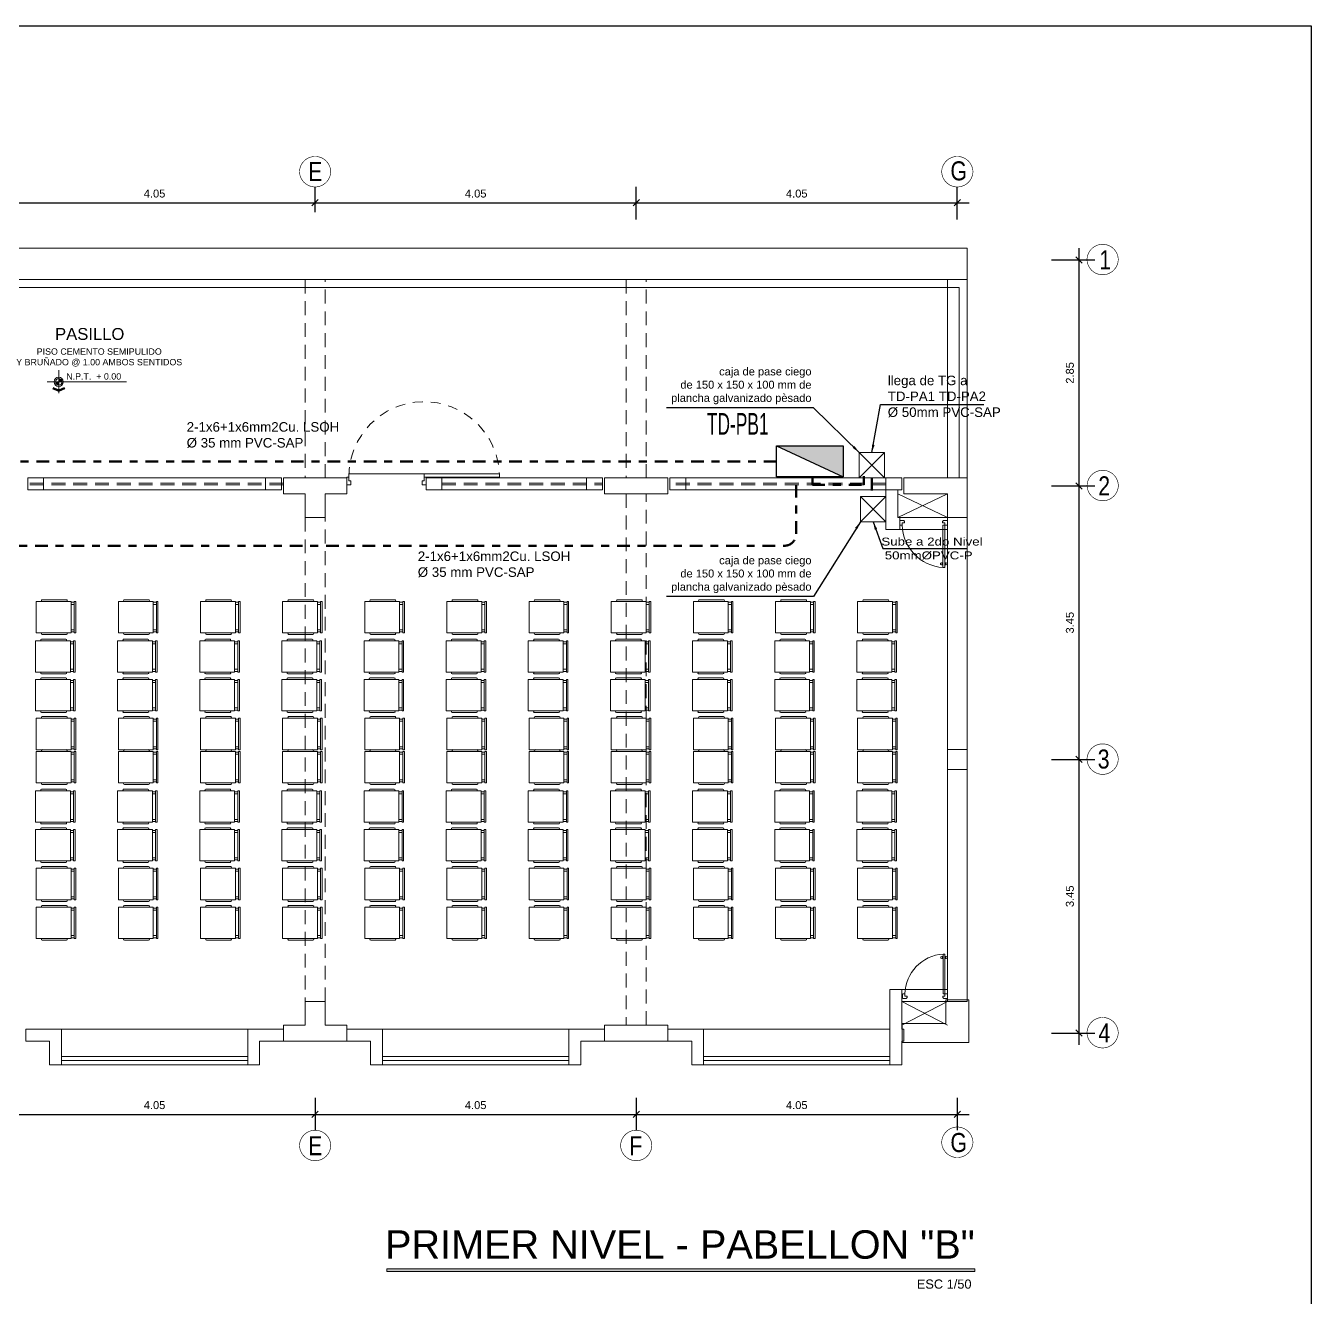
# Model space of a CAD drawing. Header units: millimetres. Extents: x 3354 to 3637, y 1117 to 1358.
# Drawn here: x 3446.43 to 3462.64, y 1226.9 to 1242.94 of the extents above; entities that cross this region are included whole.
import ezdxf

# ---------------------------------------------------------------- set-up
doc = ezdxf.new("R2010")
doc.units = ezdxf.units.MM
for name, pattern in [('DASHDOT2', [12.7, 6.35, -3.175, 0, -3.175]), ('DASHED2', [0.375, 0.25, -0.125]), ('TRAZOS2', [0.225, 0.15, -0.075])]:
    doc.linetypes.add(name, pattern=pattern)
for name, color, linetype, lineweight in [('ACCESORIOS', 4, 'Continuous', 18), ('ALIMENTADORES', 43, 'DASHDOT2', 50), ('CASCO', 252, 'Continuous', 9), ('COTAS', 7, 'Continuous', 9), ('MURO', 7, 'Continuous', 20), ('muros', 7, 'Continuous', 5), ('TABLERO', 122, 'Continuous', 25), ('TEXTO-CH', 2, 'Continuous', 18)]:
    doc.layers.add(name, color=color, linetype=linetype, lineweight=lineweight)
doc.layers.add('Efec-muebles', color=7, linetype='Continuous', lineweight=13, true_color=0x85826f)
doc.styles.add('1', font='arial.ttf')
doc.styles.add('2-SIETE', font='ARIALN.TTF', dxfattribs={"height": 0.07})
doc.styles.add('MARIA', font='arial.ttf', dxfattribs={"height": 0.12})
doc.styles.add('ROMAN', font='arial.ttf', dxfattribs={"width": 1.2})
doc.styles.get("Standard").update_dxf_attribs({"font": 'arial.ttf'})
doc.styles.add('style1', font='arial.ttf')
doc.styles.add('style2', font='arial.ttf')
doc.dimstyles.new('DETEX50', dxfattribs={"dimtxt": 0.065, "dimasz": 0.05, "dimexe": 0.2, "dimexo": 0.2, "dimgap": 0.03, "dimtad": 1, "dimzin": 4, "dimdsep": 46, "dimtxsty": 'ROMAN', "dimblk1": 'DOT', "dimblk2": 'DOT', "dimsah": 1, "dimcen": 0, "dimse1": 1, "dimse2": 1, "dimclrd": 256, "dimclre": 256, "dimclrt": 256, "dimadec": 0, "dimazin": 0, "dimtfac": 1, "dimtmove": 1, "dimatfit": 3, "dimfxl": 1, "dimtvp": 1, "dimtolj": 1, "dimtzin": 0, "dimarcsym": 0})
doc.dimstyles.new('Esc  1  50', dxfattribs={"dimtxt": 0.1, "dimasz": 0.08, "dimexe": 0.2, "dimexo": 0.15, "dimgap": 0.065, "dimtad": 1, "dimzin": 4, "dimdsep": 46, "dimtxsty": 'Standard', "dimblk": 'OBLIQUE', "dimcen": 0.12, "dimdle": 0.15, "dimadec": 0, "dimazin": 0, "dimtfac": 1, "dimtix": 1, "dimtmove": 0, "dimatfit": 3, "dimldrblk": 'OBLIQUE', "dimfxl": 1, "dimarcsym": 0})

# ---------------------------------------------------------------- blocks, each defined once
blk = doc.blocks.new('_Oblique')
at = {"color": 0, "linetype": 'ByBlock', "lineweight": -2}
blk.add_line((-0.5, -0.5), (0.5, 0.5), dxfattribs=at)
blk = doc.blocks.new('*D200')
at = {"layer": 'CASCO', "color": 0, "lineweight": -2, "transparency": 16777216}
for p, q in [((3446.026, 1229.411), (3446.026, 1229.009)), ((3450.076, 1229.416), (3450.076, 1229.009)), ((3445.876, 1229.209), (3450.226, 1229.209))]:
    blk.add_line(p, q, dxfattribs=at)
at = {"layer": 'Defpoints', "color": 0, "transparency": 16777216}
for p in [(3446.026, 1229.561), (3450.076, 1229.566), (3450.076, 1229.209)]:
    blk.add_point(p, dxfattribs=at)
at = {"layer": 'CASCO', "color": 0, "lineweight": -2, "transparency": 16777216, "xscale": 0.08, "yscale": 0.08, "zscale": 0.08, "rotation": 180}
blk.add_blockref('_Oblique', (3446.026, 1229.209), dxfattribs=at)
at = {"layer": 'CASCO', "color": 0, "lineweight": -2, "transparency": 16777216, "xscale": 0.08, "yscale": 0.08, "zscale": 0.08}
blk.add_blockref('_Oblique', (3450.076, 1229.209), dxfattribs=at)
at = {"layer": 'CASCO', "color": 0, "transparency": 16777216, "insert": (3448.051, 1229.325), "char_height": 0.1, "attachment_point": 5}
blk.add_mtext('4.05', dxfattribs=at)
blk = doc.blocks.new('*D201')
at = {"layer": 'CASCO', "color": 0, "lineweight": -2, "transparency": 16777216}
for p, q in [((3450.076, 1229.416), (3450.076, 1229.009)), ((3454.126, 1229.416), (3454.126, 1229.009)), ((3449.926, 1229.209), (3454.276, 1229.209))]:
    blk.add_line(p, q, dxfattribs=at)
at = {"layer": 'Defpoints', "color": 0, "transparency": 16777216}
for p in [(3450.076, 1229.566), (3454.126, 1229.566), (3454.126, 1229.209)]:
    blk.add_point(p, dxfattribs=at)
at = {"layer": 'CASCO', "color": 0, "lineweight": -2, "transparency": 16777216, "xscale": 0.08, "yscale": 0.08, "zscale": 0.08, "rotation": 180}
blk.add_blockref('_Oblique', (3450.076, 1229.209), dxfattribs=at)
at = {"layer": 'CASCO', "color": 0, "lineweight": -2, "transparency": 16777216, "xscale": 0.08, "yscale": 0.08, "zscale": 0.08}
blk.add_blockref('_Oblique', (3454.126, 1229.209), dxfattribs=at)
at = {"layer": 'CASCO', "color": 0, "transparency": 16777216, "insert": (3452.101, 1229.325), "char_height": 0.1, "attachment_point": 5}
blk.add_mtext('4.05', dxfattribs=at)
blk = doc.blocks.new('*D202')
at = {"layer": 'CASCO', "color": 0, "lineweight": -2, "transparency": 16777216}
for p, q in [((3454.126, 1229.416), (3454.126, 1229.009)), ((3458.176, 1229.416), (3458.176, 1229.009)), ((3453.976, 1229.209), (3458.326, 1229.209))]:
    blk.add_line(p, q, dxfattribs=at)
at = {"layer": 'Defpoints', "color": 0, "transparency": 16777216}
for p in [(3454.126, 1229.566), (3458.176, 1229.566), (3458.176, 1229.209)]:
    blk.add_point(p, dxfattribs=at)
at = {"layer": 'CASCO', "color": 0, "lineweight": -2, "transparency": 16777216, "xscale": 0.08, "yscale": 0.08, "zscale": 0.08, "rotation": 180}
blk.add_blockref('_Oblique', (3454.126, 1229.209), dxfattribs=at)
at = {"layer": 'CASCO', "color": 0, "lineweight": -2, "transparency": 16777216, "xscale": 0.08, "yscale": 0.08, "zscale": 0.08}
blk.add_blockref('_Oblique', (3458.176, 1229.209), dxfattribs=at)
at = {"layer": 'CASCO', "color": 0, "transparency": 16777216, "insert": (3456.151, 1229.325), "char_height": 0.1, "attachment_point": 5}
blk.add_mtext('4.05', dxfattribs=at)
blk = doc.blocks.new('*D206')
at = {"layer": 'CASCO', "color": 0, "lineweight": -2, "transparency": 16777216}
for p, q in [((3459.712, 1230.084), (3459.712, 1233.834)), ((3459.366, 1233.684), (3459.912, 1233.684)), ((3459.366, 1230.234), (3459.912, 1230.234))]:
    blk.add_line(p, q, dxfattribs=at)
at = {"layer": 'Defpoints', "color": 0, "transparency": 16777216}
for p in [(3459.216, 1233.684), (3459.712, 1233.684), (3459.216, 1230.234)]:
    blk.add_point(p, dxfattribs=at)
at = {"layer": 'CASCO', "color": 0, "lineweight": -2, "transparency": 16777216, "xscale": 0.08, "yscale": 0.08, "zscale": 0.08}
for p, rotation in [((3459.712, 1233.684), 90), ((3459.712, 1230.234), 270)]:
    blk.add_blockref('_Oblique', p, dxfattribs=dict(at, rotation=rotation))
at = {"layer": 'CASCO', "color": 0, "transparency": 16777216, "insert": (3459.596, 1231.959), "char_height": 0.1, "attachment_point": 5, "rotation": 90}
blk.add_mtext('3.45', dxfattribs=at)
blk = doc.blocks.new('*D207')
at = {"layer": 'CASCO', "color": 0, "lineweight": -2, "transparency": 16777216}
for p, q in [((3459.712, 1233.534), (3459.712, 1237.284)), ((3459.366, 1237.134), (3459.912, 1237.134)), ((3459.366, 1233.684), (3459.912, 1233.684))]:
    blk.add_line(p, q, dxfattribs=at)
at = {"layer": 'Defpoints', "color": 0, "transparency": 16777216}
for p in [(3459.216, 1237.134), (3459.712, 1237.134), (3459.216, 1233.684)]:
    blk.add_point(p, dxfattribs=at)
at = {"layer": 'CASCO', "color": 0, "lineweight": -2, "transparency": 16777216, "xscale": 0.08, "yscale": 0.08, "zscale": 0.08}
for p, rotation in [((3459.712, 1237.134), 90), ((3459.712, 1233.684), 270)]:
    blk.add_blockref('_Oblique', p, dxfattribs=dict(at, rotation=rotation))
at = {"layer": 'CASCO', "color": 0, "transparency": 16777216, "insert": (3459.596, 1235.409), "char_height": 0.1, "attachment_point": 5, "rotation": 90}
blk.add_mtext('3.45', dxfattribs=at)
blk = doc.blocks.new('*D208')
at = {"layer": 'CASCO', "color": 0, "lineweight": -2, "transparency": 16777216}
for p, q in [((3459.712, 1236.984), (3459.712, 1240.134)), ((3459.366, 1239.984), (3459.912, 1239.984)), ((3459.366, 1237.134), (3459.912, 1237.134))]:
    blk.add_line(p, q, dxfattribs=at)
at = {"layer": 'Defpoints', "color": 0, "transparency": 16777216}
for p in [(3459.216, 1239.984), (3459.712, 1239.984), (3459.216, 1237.134)]:
    blk.add_point(p, dxfattribs=at)
at = {"layer": 'CASCO', "color": 0, "lineweight": -2, "transparency": 16777216, "xscale": 0.08, "yscale": 0.08, "zscale": 0.08}
for p, rotation in [((3459.712, 1239.984), 90), ((3459.712, 1237.134), 270)]:
    blk.add_blockref('_Oblique', p, dxfattribs=dict(at, rotation=rotation))
at = {"layer": 'CASCO', "color": 0, "transparency": 16777216, "insert": (3459.596, 1238.559), "char_height": 0.1, "attachment_point": 5, "rotation": 90}
blk.add_mtext('2.85', dxfattribs=at)
blk = doc.blocks.new('*D212')
at = {"layer": 'CASCO', "color": 0, "lineweight": -2, "transparency": 16777216}
for p, q in [((3454.126, 1240.492), (3454.126, 1240.904)), ((3458.176, 1240.492), (3458.176, 1240.904)), ((3453.976, 1240.704), (3458.326, 1240.704))]:
    blk.add_line(p, q, dxfattribs=at)
at = {"layer": 'Defpoints', "color": 0, "transparency": 16777216}
for p in [(3458.176, 1240.704), (3454.126, 1240.342), (3458.176, 1240.342)]:
    blk.add_point(p, dxfattribs=at)
at = {"layer": 'CASCO', "color": 0, "lineweight": -2, "transparency": 16777216, "xscale": 0.08, "yscale": 0.08, "zscale": 0.08, "rotation": 180}
blk.add_blockref('_Oblique', (3454.126, 1240.704), dxfattribs=at)
at = {"layer": 'CASCO', "color": 0, "lineweight": -2, "transparency": 16777216, "xscale": 0.08, "yscale": 0.08, "zscale": 0.08}
blk.add_blockref('_Oblique', (3458.176, 1240.704), dxfattribs=at)
at = {"layer": 'CASCO', "color": 0, "transparency": 16777216, "insert": (3456.151, 1240.82), "char_height": 0.1, "attachment_point": 5}
blk.add_mtext('4.05', dxfattribs=at)
blk = doc.blocks.new('cgytutytry')
at = {"layer": 'CASCO'}
for p, q in [((-4.482, 891.175), (-4.487, 891.175)), ((-4.487, 891.175), (-4.487, 891.1)), ((-4.487, 891.1), (-4.487, 891.175)), ((-4.487, 891.175), (-4.482, 891.175)), ((-4.467, 891.08), (-4.487, 891.1)), ((-4.467, 891.08), (-4.487, 891.1)), ((-4.482, 891.18), (-4.482, 891.175)), ((-4.391, 891.18), (-4.482, 891.18)), ((-4.482, 891.175), (-4.482, 891.18)), ((-4.432, 891.08), (-4.467, 891.08)), ((-4.432, 891.08), (-4.467, 891.08)), ((-4.386, 891.126), (-4.432, 891.126)), ((-4.432, 891.126), (-4.432, 891.08)), ((-4.391, 891.18), (-4.391, 891.175)), ((-4.391, 891.18), (-4.391, 891.175)), ((-4.386, 891.175), (-4.391, 891.175)), ((-4.391, 891.175), (-4.386, 891.175)), ((-4.386, 891.175), (-4.386, 891.126)), ((-4.386, 891.175), (-4.386, 891.126)), ((-4.386, 891.085), (-4.386, 891.126)), ((-4.386, 891.126), (-3.497, 891.126)), ((-3.497, 891.085), (-4.386, 891.085)), ((-3.598, 891.132), (-3.598, 891.14)), ((-3.598, 891.14), (-3.594, 891.14)), ((-3.55, 891.132), (-3.598, 891.132)), ((-3.598, 891.075), (-3.598, 891.08)), ((-3.598, 891.08), (-3.55, 891.08)), ((-3.594, 891.075), (-3.598, 891.075)), ((-3.594, 891.155), (-3.589, 891.175)), ((-3.594, 891.14), (-3.594, 891.155)), ((-3.594, 891.057), (-3.594, 891.075)), ((-3.589, 891.037), (-3.594, 891.057)), ((-3.589, 891.175), (-3.559, 891.175)), ((-3.559, 891.037), (-3.589, 891.037)), ((-3.559, 891.175), (-3.554, 891.155)), ((-3.554, 891.057), (-3.559, 891.037)), ((-3.554, 891.155), (-3.554, 891.137)), ((-3.554, 891.137), (-3.55, 891.137)), ((-3.55, 891.075), (-3.554, 891.075)), ((-3.554, 891.075), (-3.554, 891.057)), ((-3.55, 891.137), (-3.55, 891.132)), ((-3.55, 891.08), (-3.55, 891.075)), ((-3.497, 891.126), (-3.497, 891.085)), ((-4.467, 890.281), (-4.487, 890.261)), ((-4.487, 890.261), (-4.467, 890.281)), ((-4.487, 890.261), (-4.487, 890.185)), ((-4.487, 890.185), (-4.487, 890.261)), ((-4.467, 890.281), (-4.433, 890.281)), ((-4.467, 890.281), (-4.433, 890.281)), ((-4.433, 890.281), (-4.433, 890.231)), ((-4.433, 890.231), (-4.386, 890.231)), ((-4.386, 890.231), (-4.386, 890.185)), ((-4.386, 890.231), (-4.386, 890.185)), ((-4.487, 890.185), (-4.482, 890.185)), ((-4.482, 890.185), (-4.487, 890.185)), ((-4.482, 890.185), (-4.482, 890.18)), ((-4.482, 890.18), (-4.482, 890.185)), ((-4.482, 890.18), (-4.391, 890.18)), ((-4.391, 890.185), (-4.386, 890.185)), ((-4.391, 890.185), (-4.391, 890.18)), ((-4.386, 890.185), (-4.391, 890.185)), ((-4.391, 890.185), (-4.391, 890.18))]:
    blk.add_line(p, q, dxfattribs=at)
for points in [[(-4.432, 891.08), (-4.432, 891.126), (-4.386, 891.126)], [(-4.386, 890.231), (-4.433, 890.231), (-4.433, 890.281)]]:
    blk.add_lwpolyline(points, dxfattribs=at)
for points in [[(-3.497, 891.126), (-3.497, 891.085), (-4.386, 891.085), (-4.386, 891.126)], [(-3.55, 891.132), (-3.55, 891.137), (-3.598, 891.137), (-3.598, 891.132)], [(-3.55, 891.08), (-3.55, 891.075), (-3.598, 891.075), (-3.598, 891.08)], [(-3.554, 891.14), (-3.554, 891.155), (-3.559, 891.175), (-3.589, 891.175), (-3.594, 891.155), (-3.594, 891.14)], [(-3.554, 891.071), (-3.554, 891.057), (-3.559, 891.037), (-3.589, 891.037), (-3.594, 891.057), (-3.594, 891.071)]]:
    blk.add_lwpolyline(points, close=True, dxfattribs=at)
blk.add_arc((-4.408, 891.143), 0.913, 271.3362, 356.359, dxfattribs=at)
blk = doc.blocks.new('THT')
for p, q in [((-1.074, 0.413), (-1.014, 0.413)), ((-1.074, 0.293), (-1.074, 0.413)), ((-1.014, 0.413), (-1.014, 0.353)), ((0.126, 0.413), (0.066, 0.413)), ((0.066, 0.413), (0.066, 0.353)), ((0.126, 0.293), (0.126, 0.413)), ((-1.044, 0.293), (-1.074, 0.293)), ((-1.044, 0.353), (-1.044, 0.293)), ((-1.014, 0.353), (-1.044, 0.353)), ((0.096, 0.245), (-1.044, 0.245)), ((0.066, 0.353), (0.096, 0.353)), ((0.096, 0.353), (0.096, 0.293)), ((0.096, 0.293), (0.126, 0.293)), ((0.096, 0.293), (0.096, 0.245)), ((1.236, 0.293), (0.096, 0.293)), ((0.096, 0.245), (1.236, 0.245)), ((1.236, 0.245), (1.236, 0.293))]:
    blk.add_line(p, q)
at = {"linetype": 'TRAZOS2'}
blk.add_arc((0.096, 0.293), 1.14, 180, 357.5868, dxfattribs=at)
blk = doc.blocks.new('dtyrdyt')
at = {"layer": 'CASCO'}
blk.add_hatch(color=256, dxfattribs=at).paths.add_polyline_path([(850.126, 424.839), (850.057, 424.867), (850.049, 424.849), (850.126, 424.818), (850.202, 424.849), (850.194, 424.867)])
h = blk.add_hatch(color=256, dxfattribs=at)
h.paths.add_polyline_path([(850.126, 424.939), (850.167, 424.939, 0.414214), (850.126, 424.98)])
h.paths.add_polyline_path([(850.126, 424.898), (850.126, 424.939), (850.084, 424.939, 0.414214)])
for p, q in [((850.126, 424.939), (850.126, 425.084)), ((849.981, 424.939), (850.981, 424.939)), ((850.126, 424.818), (850.049, 424.849)), ((850.126, 424.839), (850.057, 424.867)), ((850.126, 424.939), (850.126, 424.795)), ((850.126, 424.839), (850.194, 424.867)), ((850.126, 424.818), (850.202, 424.849)), ((850.202, 424.849), (850.194, 424.867))]:
    blk.add_line(p, q, dxfattribs=at)
for radius in [0.0578, 0.0413]:
    blk.add_circle((850.126, 424.939), radius, dxfattribs=at)
blk = doc.blocks.new('dssa')
at = {"layer": 'Efec-muebles'}
for p, q in [((0, 0.024), (0.036, 0.024)), ((0, 0), (0.036, 0)), ((0, -0.292), (0.036, -0.292)), ((0, -0.316), (0.036, -0.316))]:
    blk.add_line(p, q, dxfattribs=at)
for points in [[(0, -0.326), (-0.4, -0.326), (-0.4, 0.034), (0, 0.034), (0, -0.326)], [(-0.053, 0.053), (-0.331, 0.053)], [(-0.331, 0.034), (-0.053, 0.034)], [(-0.331, -0.326), (-0.053, -0.326)], [(-0.053, -0.345), (-0.331, -0.345)]]:
    blk.add_lwpolyline(points, dxfattribs=at)
blk.add_lwpolyline([(0.054, 0.034), (0.036, 0.034), (0.036, -0.326), (0.054, -0.326)], close=True, dxfattribs=at)
for centre, start, end in [((-0.331, 0.043), 90, 270), ((-0.053, 0.043), 270, 90), ((-0.331, -0.336), 90, 270), ((-0.053, -0.336), 270, 90)]:
    blk.add_arc(centre, 0.00947, start, end, dxfattribs=at)
blk = doc.blocks.new('TABLERO ELECTRICO')
at = {"layer": 'TABLERO'}
blk.add_hatch(color=256, dxfattribs=at).paths.add_polyline_path([(138.888, 62.418), (138.888, 61.688), (139.228, 62.418)])
blk.add_line((138.888, 61.688), (139.228, 62.418), dxfattribs=at)
blk.add_lwpolyline([(139.228, 62.418), (139.228, 61.688), (138.888, 61.688), (138.888, 62.418)], close=True, dxfattribs=at)
blk = doc.blocks.new('CAJA DE PASO CUADRADO')
at = {"layer": 'ACCESORIOS', "linetype": 'Continuous', "lineweight": 20, "ltscale": 0.1}
for p, q in [((3457.161, 1211.357), (3457.482, 1211.036)), ((3457.482, 1211.357), (3457.161, 1211.036))]:
    blk.add_line(p, q, dxfattribs=at)
blk.add_lwpolyline([(3457.482, 1211.357), (3457.161, 1211.357), (3457.161, 1211.036), (3457.482, 1211.036)], close=True, dxfattribs=at)
blk = doc.blocks.new('*D278')
at = {"layer": 'CASCO', "color": 0, "lineweight": -2, "transparency": 16777216}
for p, q in [((3446.026, 1240.589), (3446.026, 1240.904)), ((3450.076, 1240.585), (3450.076, 1240.904)), ((3445.876, 1240.704), (3450.226, 1240.704))]:
    blk.add_line(p, q, dxfattribs=at)
at = {"layer": 'Defpoints', "color": 0, "transparency": 16777216}
for p in [(3450.076, 1240.704), (3446.026, 1240.439), (3450.076, 1240.435)]:
    blk.add_point(p, dxfattribs=at)
at = {"layer": 'CASCO', "color": 0, "lineweight": -2, "transparency": 16777216, "xscale": 0.08, "yscale": 0.08, "zscale": 0.08, "rotation": 180}
blk.add_blockref('_Oblique', (3446.026, 1240.704), dxfattribs=at)
at = {"layer": 'CASCO', "color": 0, "lineweight": -2, "transparency": 16777216, "xscale": 0.08, "yscale": 0.08, "zscale": 0.08}
blk.add_blockref('_Oblique', (3450.076, 1240.704), dxfattribs=at)
at = {"layer": 'CASCO', "color": 0, "transparency": 16777216, "insert": (3448.051, 1240.82), "char_height": 0.1, "attachment_point": 5}
blk.add_mtext('4.05', dxfattribs=at)
blk = doc.blocks.new('*D279')
at = {"layer": 'CASCO', "color": 0, "lineweight": -2, "transparency": 16777216}
for p, q in [((3450.076, 1240.585), (3450.076, 1240.904)), ((3454.126, 1240.585), (3454.126, 1240.904)), ((3449.926, 1240.704), (3454.276, 1240.704))]:
    blk.add_line(p, q, dxfattribs=at)
at = {"layer": 'Defpoints', "color": 0, "transparency": 16777216}
for p in [(3454.126, 1240.704), (3450.076, 1240.435), (3454.126, 1240.435)]:
    blk.add_point(p, dxfattribs=at)
at = {"layer": 'CASCO', "color": 0, "lineweight": -2, "transparency": 16777216, "xscale": 0.08, "yscale": 0.08, "zscale": 0.08, "rotation": 180}
blk.add_blockref('_Oblique', (3450.076, 1240.704), dxfattribs=at)
at = {"layer": 'CASCO', "color": 0, "lineweight": -2, "transparency": 16777216, "xscale": 0.08, "yscale": 0.08, "zscale": 0.08}
blk.add_blockref('_Oblique', (3454.126, 1240.704), dxfattribs=at)
at = {"layer": 'CASCO', "color": 0, "transparency": 16777216, "insert": (3452.101, 1240.82), "char_height": 0.1, "attachment_point": 5}
blk.add_mtext('4.05', dxfattribs=at)
blk = doc.blocks.new('_Dot')
at = {"color": 0, "linetype": 'ByBlock', "lineweight": -2}
blk.add_line((-0.5, 0), (-1, 0), dxfattribs=at)
at = {"color": 0, "linetype": 'ByBlock', "const_width": 0.5}
blk.add_lwpolyline([(-0.25, 0, 1), (0.25, 0, 1)], format="xyb", close=True, dxfattribs=at)

msp = doc.modelspace()

# ---------------------------------------------------------------- hatches: boundary and pattern name
at = {"layer": 'muros', "ltscale": 2}
msp.add_hatch(color=7, dxfattribs=at).paths.add_polyline_path([(3458.397, 1227.228), (3458.397, 1227.263), (3450.982, 1227.263), (3450.982, 1227.228)])

# ---------------------------------------------------------------- linework, layer by layer
at = {"ltscale": 2}
msp.add_lwpolyline([(3416.769, 1242.937), (3462.641, 1242.937), (3462.641, 1209.977), (3416.769, 1209.977)], close=True, dxfattribs=at)
at = {"layer": 'ALIMENTADORES', "ltscale": 0.025}
for p, q in [((3456.348, 1237.247), (3456.348, 1237.146)), ((3456.998, 1237.146), (3456.998, 1237.258)), ((3457.099, 1237.234), (3457.099, 1237.002)), ((3456.348, 1237.146), (3456.998, 1237.146))]:
    msp.add_line(p, q, dxfattribs=at)
for points in [[(3455.895, 1237.442), (3441.842, 1237.442, 0.414214), (3441.692, 1237.292), (3441.692, 1236.594)], [(3442.416, 1236.379), (3455.993, 1236.379, 0.414214), (3456.143, 1236.529), (3456.143, 1237.247)]]:
    msp.add_lwpolyline(points, format="xyb", dxfattribs=at)
at = {"layer": 'CASCO', "lineweight": 5}
for p, q in [((3457.426, 1237.034), (3458.051, 1236.734)), ((3458.051, 1237.034), (3457.426, 1236.734)), ((3457.476, 1230.334), (3458.051, 1230.634)), ((3458.051, 1230.334), (3457.476, 1230.634))]:
    msp.add_line(p, q, dxfattribs=at)
at = {"layer": 'CASCO', "lineweight": 0}
for p, q in [((3449.226, 1230.284), (3446.876, 1230.284)), ((3453.276, 1230.284), (3450.926, 1230.284)), ((3457.326, 1230.284), (3454.976, 1230.284))]:
    msp.add_line(p, q, dxfattribs=at)
at = {"layer": 'CASCO', "ltscale": 2}
for p, q in [((3449.226, 1229.834), (3446.876, 1229.834)), ((3453.276, 1229.834), (3450.926, 1229.834)), ((3457.326, 1229.834), (3454.976, 1229.834))]:
    msp.add_line(p, q, dxfattribs=at)
at = {"layer": 'CASCO', "ltscale": 2, "const_width": 0.0076}
for points in [[(3450.273, 1241.101, 0.951688), (3449.879, 1241.101, 1)], [(3458.373, 1241.101, 0.951688), (3457.979, 1241.101, 1)], [(3459.812, 1239.984, 0.951688), (3460.206, 1239.984, 1)], [(3459.813, 1237.134, 0.951688), (3460.207, 1237.134, 1)], [(3459.812, 1233.684, 0.951688), (3460.206, 1233.684, 1)], [(3459.812, 1230.234, 0.951688), (3460.206, 1230.234, 1)], [(3450.273, 1228.812, -0.951688), (3449.879, 1228.812, -1)], [(3454.323, 1228.812, -0.951688), (3453.929, 1228.812, -1)], [(3458.373, 1228.852, -0.951688), (3457.979, 1228.852, -1)]]:
    msp.add_lwpolyline(points, format="xyb", close=True, dxfattribs=at)
at = {"layer": 'CASCO', "lineweight": 0, "ltscale": 0.5}
msp.add_lwpolyline([(3433.751, 1239.737), (3433.751, 1240.134), (3458.301, 1240.134), (3458.301, 1239.737)], dxfattribs=at)
at = {"layer": 'CASCO', "lineweight": 5}
for points in [[(3433.751, 1237.384), (3433.751, 1239.737), (3458.301, 1239.737), (3458.301, 1237.384)], [(3433.851, 1237.234), (3433.851, 1239.637), (3458.201, 1239.637), (3458.201, 1237.234)]]:
    msp.add_lwpolyline(points, dxfattribs=at)
at = {"layer": 'CASCO', "linetype": 'DASHED2', "ltscale": 0.7}
for points in [[(3449.951, 1237.234), (3450.201, 1237.234), (3450.201, 1239.737), (3449.951, 1239.737)], [(3454.001, 1237.234), (3454.251, 1237.234), (3454.251, 1239.737), (3454.001, 1239.737)], [(3454.001, 1230.334), (3454.251, 1230.334), (3454.251, 1237.034), (3454.001, 1237.034)], [(3449.951, 1230.634), (3450.201, 1230.634), (3450.201, 1236.734), (3449.951, 1236.734)]]:
    msp.add_lwpolyline(points, close=True, dxfattribs=at)
at = {"layer": 'CASCO', "lineweight": 0, "ltscale": 0.5}
for points in [[(3458.051, 1237.234), (3458.301, 1237.234), (3458.301, 1239.737), (3458.051, 1239.737)], [(3446.651, 1237.234), (3449.451, 1237.234), (3449.451, 1237.084), (3446.651, 1237.084)], [(3451.676, 1237.234), (3453.501, 1237.234), (3453.501, 1237.084), (3451.676, 1237.084)], [(3454.751, 1237.234), (3457.276, 1237.234), (3457.276, 1237.084), (3454.751, 1237.084)]]:
    msp.add_lwpolyline(points, close=True, dxfattribs=at)
at = {"layer": 'CASCO'}
for points in [[(3446.651, 1237.234), (3446.451, 1237.234), (3446.451, 1237.084), (3446.651, 1237.084)], [(3449.451, 1237.234), (3449.651, 1237.234), (3449.651, 1237.084), (3449.451, 1237.084)], [(3449.676, 1237.034), (3449.951, 1237.034), (3449.951, 1236.734), (3450.201, 1236.734), (3450.201, 1237.034), (3450.476, 1237.034), (3450.476, 1237.234), (3450.201, 1237.234), (3449.951, 1237.234), (3449.676, 1237.234)], [(3451.476, 1237.234), (3451.676, 1237.234), (3451.676, 1237.084), (3451.476, 1237.084)], [(3453.701, 1237.234), (3453.501, 1237.234), (3453.501, 1237.084), (3453.701, 1237.084)], [(3454.551, 1237.234), (3454.751, 1237.234), (3454.751, 1237.084), (3454.551, 1237.084)], [(3457.476, 1237.234), (3457.276, 1237.234), (3457.276, 1237.084), (3457.476, 1237.084)], [(3457.476, 1237.234), (3457.276, 1237.234), (3457.276, 1237.084), (3457.476, 1237.084)], [(3458.051, 1233.809), (3458.301, 1233.809), (3458.301, 1236.734), (3458.051, 1236.734)], [(3458.051, 1233.559), (3458.051, 1233.809), (3458.301, 1233.809), (3458.301, 1233.559)], [(3458.051, 1233.559), (3458.301, 1233.559), (3458.301, 1230.634), (3458.051, 1230.634)], [(3449.676, 1230.334), (3449.951, 1230.334), (3449.951, 1230.634), (3450.201, 1230.634), (3450.201, 1230.334), (3450.476, 1230.334), (3450.476, 1230.134), (3450.476, 1230.134), (3449.676, 1230.134), (3449.676, 1230.134)], [(3457.481, 1230.114), (3458.321, 1230.114), (3458.321, 1230.654), (3458.031, 1230.654), (3458.031, 1230.354), (3457.481, 1230.354)]]:
    msp.add_lwpolyline(points, close=True, dxfattribs=at)
for points in [[(3453.726, 1237.234), (3453.726, 1237.034), (3454.526, 1237.034), (3454.526, 1237.234), (3453.726, 1237.234)], [(3457.501, 1237.234), (3458.301, 1237.234), (3458.301, 1236.734), (3458.051, 1236.734), (3458.051, 1237.034), (3457.501, 1237.034), (3457.501, 1237.234)], [(3453.726, 1230.334), (3453.726, 1230.134), (3454.526, 1230.134), (3454.526, 1230.334), (3453.726, 1230.334)], [(3446.876, 1229.888), (3449.226, 1229.888), (3449.226, 1229.938), (3446.876, 1229.938), (3446.876, 1229.888)], [(3450.926, 1229.888), (3453.276, 1229.888), (3453.276, 1229.938), (3450.926, 1229.938), (3450.926, 1229.888)], [(3454.976, 1229.888), (3457.326, 1229.888), (3457.326, 1229.938), (3454.976, 1229.938), (3454.976, 1229.888)]]:
    msp.add_lwpolyline(points, dxfattribs=at)
at = {"layer": 'CASCO', "linetype": 'DASHED2', "ltscale": 0.7}
for points in [[(3449.676, 1237.169), (3446.426, 1237.169)], [(3449.676, 1237.146), (3446.426, 1237.146)], [(3451.676, 1237.169), (3453.701, 1237.169)], [(3451.676, 1237.146), (3453.701, 1237.146)], [(3457.276, 1237.169), (3454.526, 1237.169)], [(3457.276, 1237.146), (3454.526, 1237.146)]]:
    msp.add_lwpolyline(points, dxfattribs=at)
at = {"layer": 'CASCO', "ltscale": 2}
for points in [[(3457.276, 1237.084), (3457.276, 1236.584), (3457.451, 1236.584), (3457.451, 1236.734), (3457.426, 1236.734), (3457.426, 1237.084), (3457.276, 1237.084)], [(3457.476, 1230.284), (3457.501, 1230.284), (3457.501, 1230.134), (3457.476, 1230.134), (3457.476, 1229.834), (3457.326, 1229.834), (3457.326, 1230.784), (3457.326, 1230.784), (3457.476, 1230.784), (3457.476, 1230.784), (3457.476, 1230.784), (3457.476, 1230.284)]]:
    msp.add_lwpolyline(points, dxfattribs=at)
at = {"layer": 'CASCO', "lineweight": 5}
for points in [[(3457.451, 1236.584), (3458.051, 1236.584), (3458.051, 1236.734), (3457.451, 1236.734)], [(3457.476, 1230.784), (3458.051, 1230.784), (3458.051, 1230.634), (3457.476, 1230.634)]]:
    msp.add_lwpolyline(points, close=True, dxfattribs=at)
at = {"layer": 'CASCO', "ltscale": 2}
for points in [[(3446.876, 1229.834), (3446.726, 1229.834), (3446.726, 1230.134), (3446.426, 1230.134), (3446.426, 1230.284), (3446.876, 1230.284)], [(3449.226, 1229.834), (3449.376, 1229.834), (3449.376, 1230.134), (3449.676, 1230.134), (3449.676, 1230.284), (3449.226, 1230.284)], [(3450.926, 1229.834), (3450.776, 1229.834), (3450.776, 1230.134), (3450.476, 1230.134), (3450.476, 1230.284), (3450.926, 1230.284)], [(3453.726, 1230.134), (3453.426, 1230.134), (3453.426, 1229.834), (3453.276, 1229.834), (3453.276, 1230.284), (3453.726, 1230.284)], [(3454.976, 1229.834), (3454.826, 1229.834), (3454.826, 1230.134), (3454.526, 1230.134), (3454.526, 1230.284), (3454.976, 1230.284)]]:
    msp.add_lwpolyline(points, close=True, dxfattribs=at)
at = {"layer": 'COTAS'}
msp.add_lwpolyline([(3458.397, 1227.263), (3450.982, 1227.263), (3450.982, 1227.228), (3458.397, 1227.228)], close=True, dxfattribs=at)

# ---------------------------------------------------------------- block references
at = {"layer": 'ACCESORIOS', "xscale": 1.001, "yscale": 1.001, "zscale": 1.001}
for p in [(-3.68, 24.987), (-3.664, 24.433)]:
    msp.add_blockref('CAJA DE PASO CUADRADO', p, dxfattribs=at)
at = {"layer": 'CASCO'}
msp.add_blockref('dtyrdyt', (2596.716, 813.508), dxfattribs=at)
at = {"layer": 'CASCO', "xscale": -0.8333541671872685, "yscale": 0.8333541671872685, "zscale": 0.8333541671872685, "rotation": 180}
msp.add_blockref('THT', (3451.371, 1237.49), dxfattribs=at)
at = {"layer": 'CASCO', "lineweight": 13, "rotation": 270}
for p, xscale, yscale, zscale in [((2923.343, 1234.007), 0.5999999999998181, 0.5999999999998181, 0.5999999999998181), ((2954.456, 1233.206), -0.5650878199641471, 0.5650878199641471, 0.5650878199641471)]:
    msp.add_blockref('cgytutytry', p, dxfattribs=dict(at, xscale=xscale, yscale=yscale, zscale=zscale))
at = {"layer": 'Efec-muebles', "lineweight": 15, "xscale": -1.1, "yscale": 1.1, "zscale": 1.1, "rotation": 180}
for p in [(3446.998, 1235.319), (3448.034, 1235.319), (3449.07, 1235.319), (3450.106, 1235.319), (3451.142, 1235.319), (3452.178, 1235.319), (3453.214, 1235.319), (3454.251, 1235.319), (3455.287, 1235.319), (3456.323, 1235.319), (3457.359, 1235.319), (3446.989, 1234.821), (3448.025, 1234.821), (3449.061, 1234.821), (3450.097, 1234.821), (3451.133, 1234.821), (3452.169, 1234.821), (3453.205, 1234.821), (3454.241, 1234.821), (3455.277, 1234.821), (3456.313, 1234.821), (3457.35, 1234.821), (3446.989, 1234.334), (3448.025, 1234.334), (3449.061, 1234.334), (3450.097, 1234.334), (3451.133, 1234.334), (3452.169, 1234.334), (3453.205, 1234.334), (3454.241, 1234.334), (3455.277, 1234.334), (3456.313, 1234.334), (3457.35, 1234.334), (3446.998, 1233.845), (3448.034, 1233.845), (3449.07, 1233.845), (3450.106, 1233.845), (3451.142, 1233.845), (3452.178, 1233.845), (3453.214, 1233.845), (3454.251, 1233.845), (3455.287, 1233.845), (3456.323, 1233.845), (3457.359, 1233.845), (3446.998, 1233.428), (3448.034, 1233.428), (3449.07, 1233.428), (3450.106, 1233.428), (3451.142, 1233.428), (3452.178, 1233.428), (3453.214, 1233.428), (3454.251, 1233.428), (3455.287, 1233.428), (3456.323, 1233.428), (3457.359, 1233.428), (3446.989, 1232.929), (3448.025, 1232.929), (3449.061, 1232.929), (3450.097, 1232.929), (3451.133, 1232.929), (3452.169, 1232.929), (3453.205, 1232.929), (3454.241, 1232.929), (3455.277, 1232.929), (3456.313, 1232.929), (3457.35, 1232.929), (3446.989, 1232.443), (3448.025, 1232.443), (3449.061, 1232.443), (3450.097, 1232.443), (3451.133, 1232.443), (3452.169, 1232.443), (3453.205, 1232.443), (3454.241, 1232.443), (3455.277, 1232.443), (3456.313, 1232.443), (3457.35, 1232.443), (3446.998, 1231.953), (3448.034, 1231.953), (3449.07, 1231.953), (3450.106, 1231.953), (3451.142, 1231.953), (3452.178, 1231.953), (3453.214, 1231.953), (3454.251, 1231.953), (3455.287, 1231.953), (3456.323, 1231.953), (3457.359, 1231.953), (3446.998, 1231.463), (3448.034, 1231.463), (3449.07, 1231.463), (3450.106, 1231.463), (3451.142, 1231.463), (3452.178, 1231.463), (3453.214, 1231.463), (3454.251, 1231.463), (3455.287, 1231.463), (3456.323, 1231.463), (3457.359, 1231.463)]:
    msp.add_blockref('dssa', p, dxfattribs=at)
at = {"layer": 'TABLERO', "xscale": 1.151306956799999, "yscale": 1.151306956799999, "zscale": 1.151306956799999, "rotation": 270.0000021777747}
msp.add_blockref('TABLERO ELECTRICO', (3384.872, 1397.541), dxfattribs=at)

# ---------------------------------------------------------------- texts
at = {"layer": 'CASCO', "style": 'style1', "width": 0.8}
for s, p in [('E', (3449.989, 1240.979)), ('G', (3458.089, 1240.987)), ('1', (3459.966, 1239.865)), ('2', (3459.954, 1237.015)), ('3', (3459.947, 1233.57)), ('4', (3459.956, 1230.116)), ('G', (3458.089, 1228.734)), ('E', (3449.989, 1228.694)), ('F', (3454.039, 1228.694))]:
    msp.add_text(s, height=0.24, dxfattribs=at).set_placement(p)
at = {"layer": 'CASCO', "style": '1'}
msp.add_text('N.P.T.  + 0.00', height=0.08, dxfattribs=at).set_placement((3446.937, 1238.475))
at = {"layer": 'CASCO', "insert": (3447.233, 1239.049), "char_height": 0.15, "attachment_point": 5, "style": 'style2'}
msp.add_mtext('\\A1;PASILLO', dxfattribs=at)
at = {"layer": 'CASCO', "lineweight": 5, "insert": (3447.353, 1238.639), "char_height": 0.07998, "width": 2.09636, "attachment_point": 8, "style": '1'}
msp.add_mtext('PISO CEMENTO SEMIPULIDO \\PY BRUÑADO @ 1.00 AMBOS SENTIDOS', dxfattribs=at)
at = {"layer": 'COTAS'}
for s, height, style, p in [('PRIMER NIVEL - PABELLON "B"', 0.35785, '1', (3450.958, 1227.389)), ('ESC 1/50', 0.1155, 'style2', (3457.665, 1227.011))]:
    msp.add_text(s, height=height, dxfattribs=dict(at, style=style)).set_placement(p)
at = {"layer": 'MURO', "style": 'MARIA', "width": 1.2}
for s, p in [('Sube a 2do Nivel', (3457.218, 1236.382)), ('50mm%%CPVC-P', (3457.261, 1236.208))]:
    msp.add_text(s, height=0.1, dxfattribs=at).set_placement(p)
at = {"layer": 'MURO', "char_height": 0.1, "width": 3.70526, "attachment_point": 3, "style": 'MARIA'}
for insert in [(3456.337, 1238.627), (3456.337, 1236.246)]:
    msp.add_mtext('caja de pase ciego\\Pde 150 x 150 x 100 mm de\\Pplancha galvanizado pèsado', dxfattribs=dict(at, insert=insert))
at = {"layer": 'MURO', "char_height": 0.12, "attachment_point": 1, "style": 'MARIA'}
for s, width, insert in [('llega de TG a  \\PTD-PA1 TD-PA2\\PØ 50mm PVC-SAP  ', 2.66462, (3457.299, 1238.524)), ('2-1x6+1x6mm2Cu. LSOH\\PØ 35 mm PVC-SAP  ', 2.02325, (3448.456, 1237.938, 0.357)), ('2-1x6+1x6mm2Cu. LSOH\\PØ 35 mm PVC-SAP  ', 2.02325, (3451.371, 1236.307, 0.357))]:
    msp.add_mtext_dynamic_manual_height_columns(s, width=width, gutter_width=12.5, heights=[0], dxfattribs=dict(at, insert=insert))
at = {"layer": 'TABLERO', "style": '2-SIETE', "width": 0.7}
msp.add_text('TD-PB1', height=0.2733, rotation=0.0173, dxfattribs=at).set_placement((3455.017, 1237.779, 0.112))

# ---------------------------------------------------------------- dimensions: what is measured, and where the dimension line sits
at = {"layer": 'CASCO'}
for base, p1, p2, picture, middle in [((3450.076, 1240.704), (3446.026, 1240.439), (3450.076, 1240.435), '*D278', (3448.051, 1240.82)), ((3454.126, 1240.704), (3450.076, 1240.435), (3454.126, 1240.435), '*D279', (3452.101, 1240.82)), ((3458.176, 1240.704), (3454.126, 1240.342), (3458.176, 1240.342), '*D212', (3456.151, 1240.82)), ((3450.076, 1229.209), (3446.026, 1229.561), (3450.076, 1229.566), '*D200', (3448.051, 1229.325)), ((3454.126, 1229.209), (3450.076, 1229.566), (3454.126, 1229.566), '*D201', (3452.101, 1229.325)), ((3458.176, 1229.209), (3454.126, 1229.566), (3458.176, 1229.566), '*D202', (3456.151, 1229.325))]:
    dim = msp.add_linear_dim(base=base, p1=p1, p2=p2, dimstyle='Esc  1  50', dxfattribs=at)
    dim.commit()
    dim.dimension.update_dxf_attribs({"geometry": picture, "text_midpoint": middle})
for base, p1, p2, picture, middle in [((3459.712, 1239.984), (3459.216, 1237.134), (3459.216, 1239.984), '*D208', (3459.596, 1238.559)), ((3459.712, 1237.134), (3459.216, 1233.684), (3459.216, 1237.134), '*D207', (3459.596, 1235.409)), ((3459.712, 1233.684), (3459.216, 1230.234), (3459.216, 1233.684), '*D206', (3459.596, 1231.959))]:
    dim = msp.add_linear_dim(base=base, p1=p1, p2=p2, angle=270, dimstyle='Esc  1  50', dxfattribs=at)
    dim.commit()
    dim.dimension.update_dxf_attribs({"geometry": picture, "text_midpoint": middle})

# ---------------------------------------------------------------- leaders
at = {"layer": 'TEXTO-CH'}
for points in [[(3456.939, 1237.555), (3456.361, 1238.12), (3454.508, 1238.12)], [(3457.099, 1237.555), (3457.208, 1238.159), (3458.509, 1238.159)], [(3456.954, 1236.681), (3456.361, 1235.738), (3454.508, 1235.738)], [(3457.115, 1236.681), (3457.237, 1236.346), (3458.301, 1236.346)]]:
    msp.add_leader(points, dimstyle='DETEX50', override={"dimasz": 0.1, "dimtad": 0}, dxfattribs=at)

doc.saveas('drawing.dxf')
